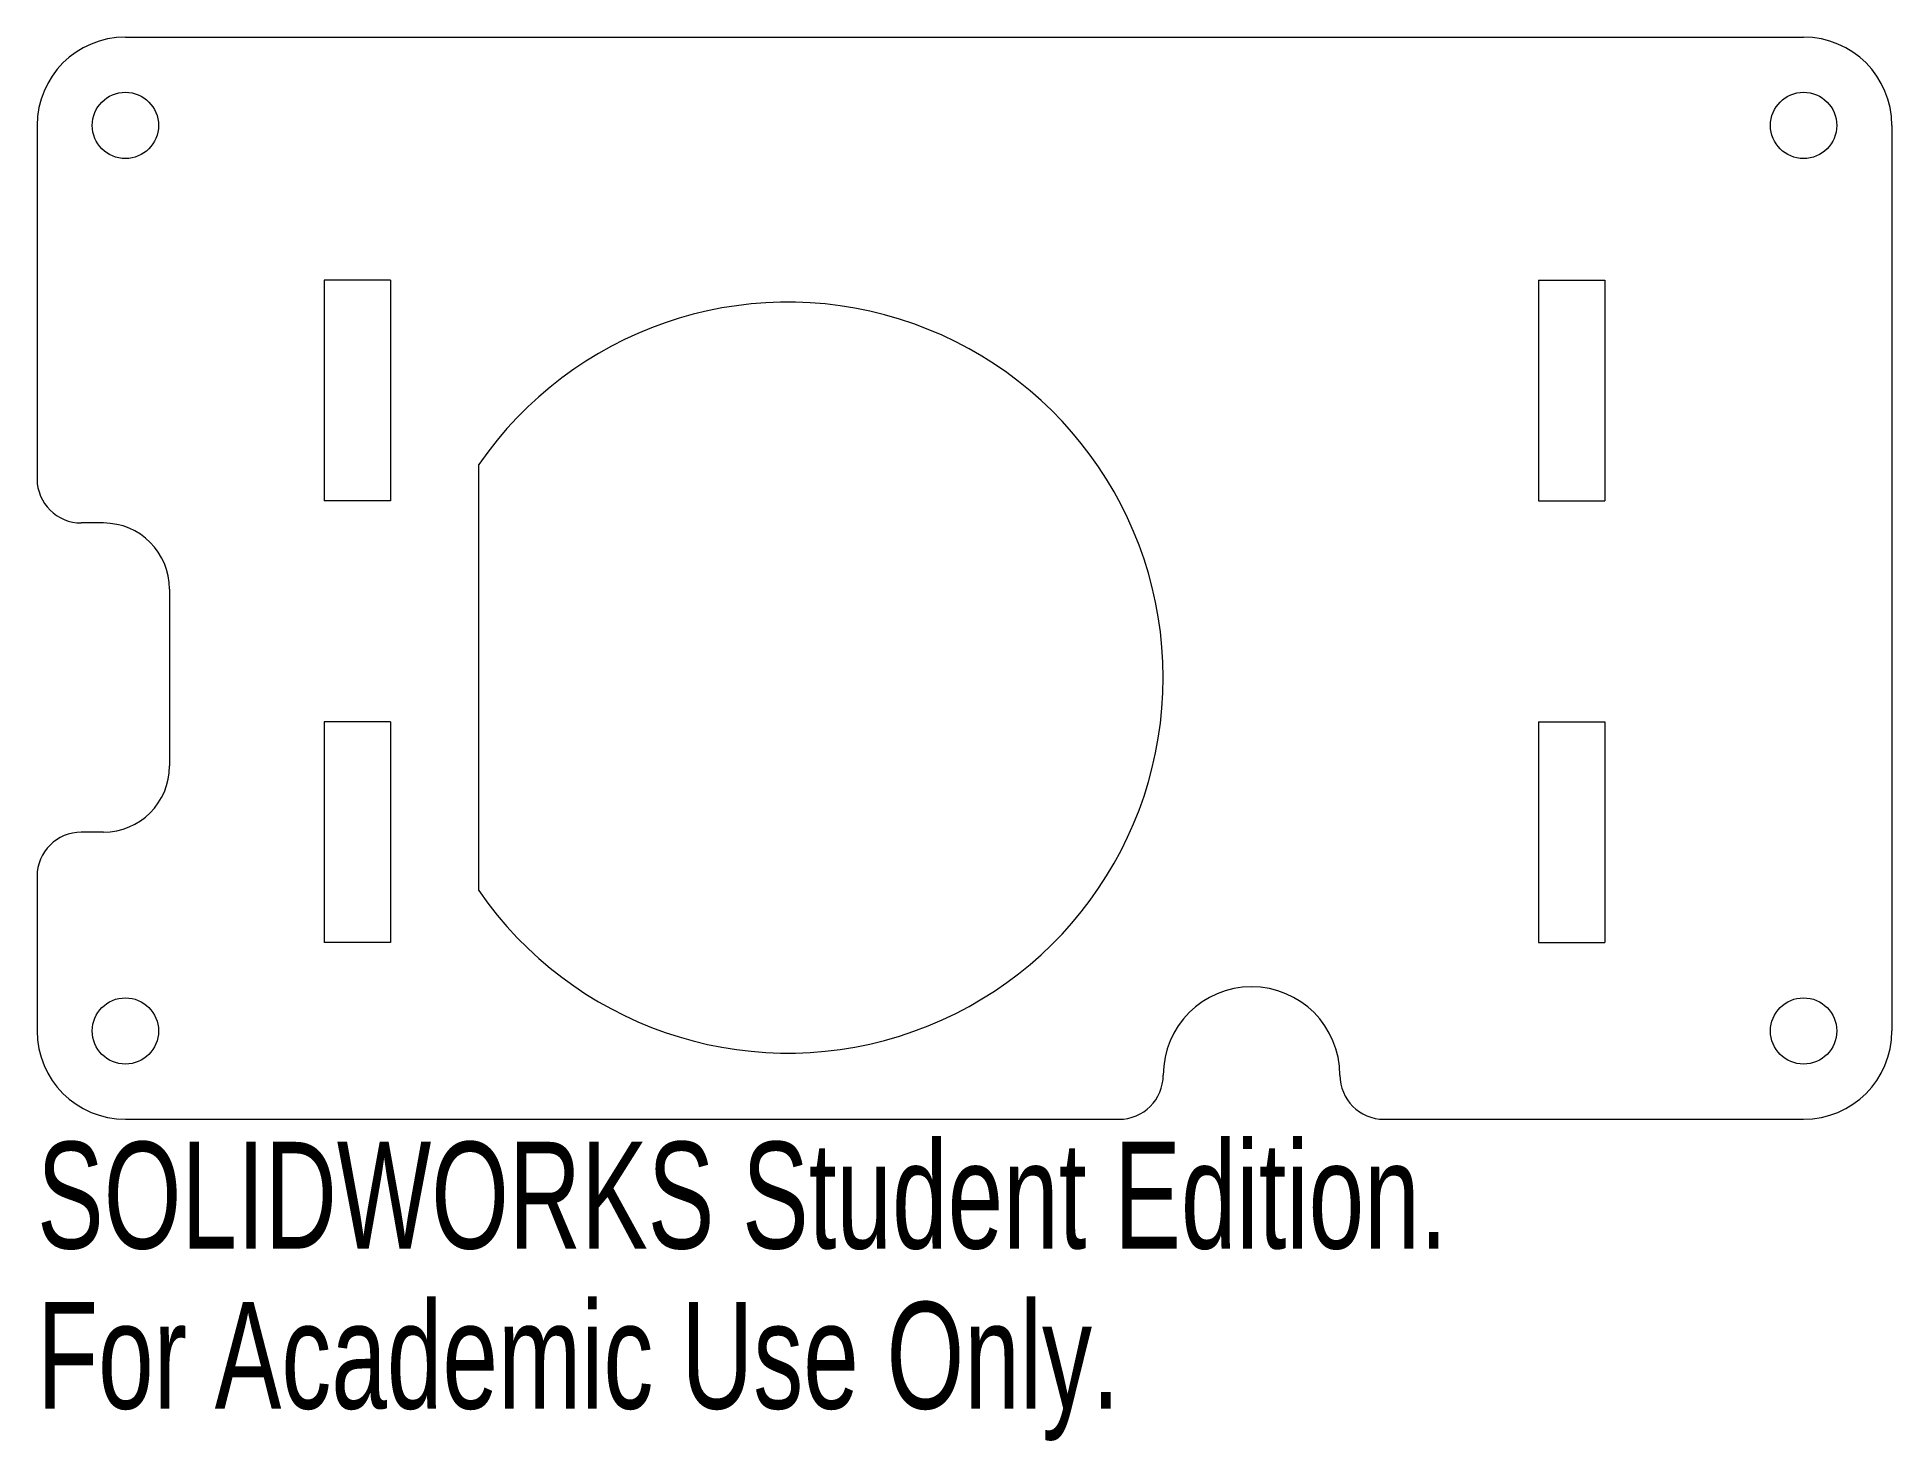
# Model space of a CAD drawing. Header units: millimetres. Extents: x -42 to 42, y -29.3 to 34.2.
import ezdxf

# ---------------------------------------------------------------- set-up
doc = ezdxf.new("R2010")
doc.units = ezdxf.units.MM
doc.styles.add('SLDTEXTSTYLE0', font='TXT', dxfattribs={"width": 0.7})

msp = doc.modelspace()

# ---------------------------------------------------------------- linework, layer by layer
at = {"color": 7, "linetype": 'Continuous', "lineweight": 15}
for p, q in [((-38, 34.227), (38, 34.227)), ((-42, 30.227), (-42, 14.227)), ((42, 30.227), (42, -10.773)), ((-26, 23.227), (-29, 23.227)), ((-29, 23.227), (-29, 13.227)), ((-26, 23.227), (-26, 13.227)), ((26, 23.227), (26, 13.227)), ((26, 23.227), (29, 23.227)), ((29, 23.227), (29, 13.227)), ((-22, -4.416), (-22, 14.871)), ((-26, 13.227), (-29, 13.227)), ((26, 13.227), (29, 13.227)), ((-39, 12.227), (-40, 12.227)), ((-36, 9.227), (-36, 1.227)), ((-26, 3.227), (-29, 3.227)), ((-29, 3.227), (-29, -6.773)), ((-26, 3.227), (-26, -6.773)), ((26, 3.227), (26, -6.773)), ((26, 3.227), (29, 3.227)), ((29, 3.227), (29, -6.773)), ((-39, -1.773), (-40, -1.773)), ((-42, -3.773), (-42, -10.773)), ((-26, -6.773), (-29, -6.773)), ((26, -6.773), (29, -6.773)), ((-38, -14.773), (7, -14.773)), ((19, -14.773), (38, -14.773))]:
    msp.add_line(p, q, dxfattribs=at)
for centre in [(-38, 30.227), (38, 30.227), (-38, -10.773), (38, -10.773)]:
    msp.add_circle(centre, 1.5, dxfattribs=at)
for centre, radius, start, end in [((-38, 30.227), 4, 90, 180), ((38, 30.227), 4, 0, 90), ((-8, 5.227), 17, 214.56032, 145.43968), ((-40, 14.227), 2, 180, 270), ((-39, 9.227), 3, 0, 90), ((-39, 1.227), 3, 270, 0), ((-40, -3.773), 2, 90, 180), ((13, -12.773), 4, 0, 180), ((-38, -10.773), 4, 180, 270), ((38, -10.773), 4, 270, 0), ((7, -12.773), 2, 270, 0), ((19, -12.773), 2, 180, 270)]:
    msp.add_arc(centre, radius, start, end, dxfattribs=at)

# ---------------------------------------------------------------- texts
at = {"color": 7, "linetype": 'Continuous', "char_height": 4.83362, "attachment_point": 1, "style": 'SLDTEXTSTYLE0'}
for s, insert in [('SOLIDWORKS Student Edition.', (-42, -15.792)), ('For Academic Use Only.', (-42, -23.043))]:
    msp.add_mtext(s, dxfattribs=dict(at, insert=insert))

doc.saveas('drawing.dxf')
